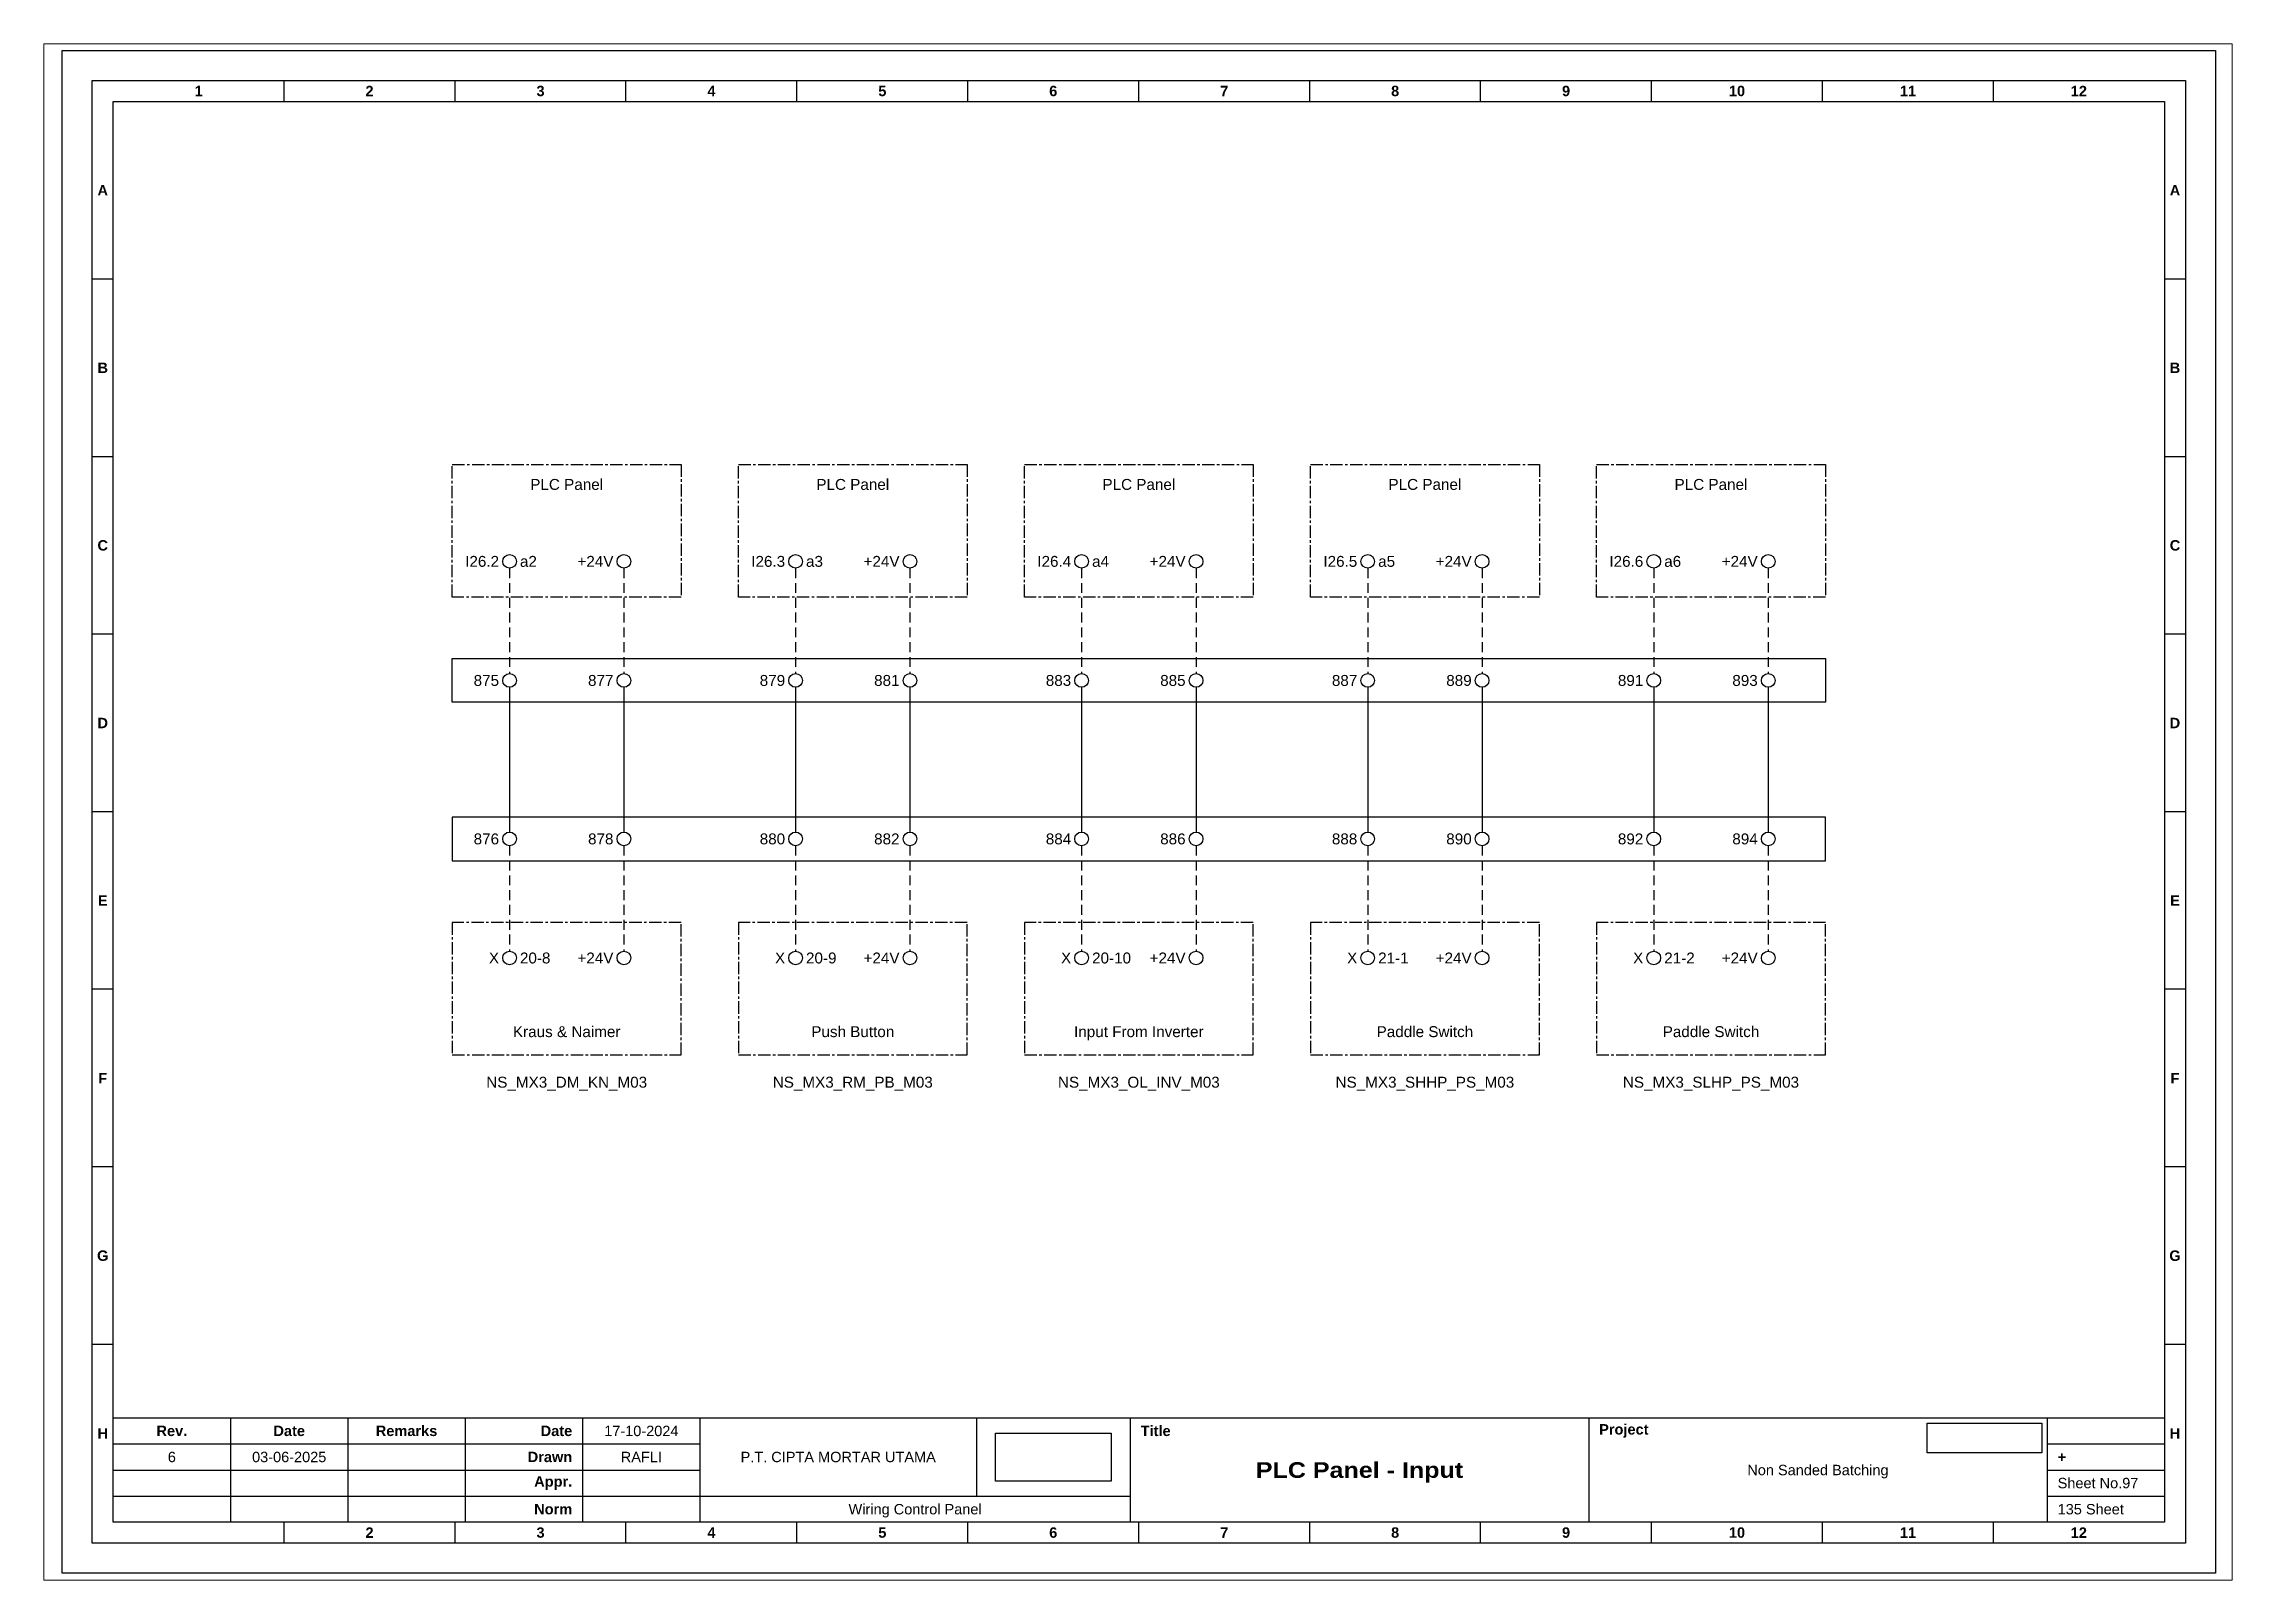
# Paper-space layout '97' of a CAD drawing. Header units: millimetres. Extents: x 0 to 291, y 0 to 204.
# The model-space entities are those that its viewports show. They can reach past a viewport. Long polylines and large blocks are cut down to what shows.
import ezdxf
from ezdxf.enums import TextEntityAlignment as Align

# ---------------------------------------------------------------- set-up
doc = ezdxf.new("R2010")
doc.units = ezdxf.units.MM
doc.linetypes.add('CENTER', pattern=[50.8, 31.75, -6.35, 6.35, -6.35])
doc.linetypes.add('HIDDEN', pattern=[9.525, 6.35, -3.175])
doc.layers.add('MU', color=7, linetype='Continuous', true_color=0xfefefe)
doc.styles.add('Bold', font='ariblk.ttf', dxfattribs={"height": 25.4})
doc.styles.get("Standard").update_dxf_attribs({"font": 'arial.ttf'})
picture_1 = doc.add_image_def('image1.png', size_in_pixel=(2048, 847))
picture_2 = doc.add_image_def('image2.png', size_in_pixel=(2092, 542))

# ---------------------------------------------------------------- blocks, each defined once
blk = doc.blocks.new('KOP MU PROJECT')
at = {"color": 6, "ltscale": 50}
for p, q in [((27.74, 184.05), (27.74, 186.66)), ((49.13, 184.05), (49.13, 186.66)), ((70.51, 184.05), (70.51, 186.66)), ((91.89, 184.05), (91.89, 186.66)), ((113.27, 184.05), (113.27, 186.66)), ((134.66, 184.05), (134.66, 186.66)), ((156.04, 184.05), (156.04, 186.66)), ((177.42, 184.05), (177.42, 186.66)), ((198.8, 184.05), (198.8, 186.66)), ((220.19, 184.05), (220.19, 186.66)), ((241.57, 184.05), (241.57, 186.66)), ((6.36, 161.84), (3.75, 161.84)), ((265.59, 161.84), (262.98, 161.84)), ((6.36, 139.63), (3.75, 139.63)), ((265.59, 139.63), (262.98, 139.63)), ((6.36, 117.42), (3.75, 117.42)), ((265.59, 117.42), (262.98, 117.42)), ((6.36, 95.22), (3.75, 95.22)), ((265.59, 95.22), (262.98, 95.22)), ((6.36, 73.01), (3.75, 73.01)), ((265.59, 73.01), (262.98, 73.01)), ((6.36, 50.8), (3.75, 50.8)), ((265.59, 50.8), (262.98, 50.8)), ((6.36, 28.59), (3.75, 28.59)), ((265.59, 28.59), (262.98, 28.59)), ((27.74, 3.75), (27.74, 6.36)), ((49.13, 3.75), (49.13, 6.36)), ((70.51, 3.75), (70.51, 6.36)), ((91.89, 3.75), (91.89, 6.36)), ((113.27, 3.75), (113.27, 6.36)), ((134.66, 3.75), (134.66, 6.36)), ((156.04, 3.75), (156.04, 6.36)), ((177.42, 3.75), (177.42, 6.36)), ((198.8, 3.75), (198.8, 6.36)), ((220.19, 3.75), (220.19, 6.36)), ((241.57, 3.75), (241.57, 6.36))]:
    blk.add_line(p, q, dxfattribs=at)
at = {"ltscale": 50}
for p, q in [((6.36, 19.41), (262.98, 19.41)), ((21.04, 19.41), (21.04, 6.36)), ((35.72, 19.41), (35.72, 6.36)), ((50.41, 19.41), (50.41, 6.36)), ((65.09, 19.41), (65.09, 6.36)), ((79.77, 19.41), (79.77, 6.36)), ((114.35, 19.41), (114.35, 9.62)), ((133.6, 19.41), (133.6, 6.36)), ((190.95, 19.41), (190.95, 6.36)), ((248.3, 19.41), (248.3, 6.36)), ((6.36, 16.15), (79.77, 16.15)), ((248.3, 16.15), (262.98, 16.15)), ((6.36, 12.89), (79.77, 12.89)), ((248.3, 12.89), (262.98, 12.89)), ((6.36, 9.62), (133.6, 9.62)), ((248.3, 9.62), (262.98, 9.62))]:
    blk.add_line(p, q, dxfattribs=at)
at = {"color": 1, "ltscale": 50}
blk.add_lwpolyline([(269.34, 0), (0, 0), (0, 190.41), (269.34, 190.41)], close=True, dxfattribs=at)
at = {"color": 6, "ltscale": 50}
for points in [[(265.59, 3.75), (3.75, 3.75), (3.75, 186.66), (265.59, 186.66)], [(262.98, 6.36), (6.36, 6.36), (6.36, 184.05), (262.98, 184.05)]]:
    blk.add_lwpolyline(points, close=True, dxfattribs=at)
at = {"ltscale": 50, "char_height": 1.305, "attachment_point": 4}
for s, width, heights, insert in [('\\pxqc;{\\fArial|b1|i0|c0|p34;1}', 21.3825, [2.51], (6.36, 185.36)), ('\\pxqc;{\\fArial|b1|i0|c0|p34;2}', 21.3825, [2.51], (27.74, 185.36)), ('\\pxqc;{\\fArial|b1|i0|c0|p34;3}', 21.3825, [2.51], (49.13, 185.36)), ('\\pxqc;{\\fArial|b1|i0|c0|p34;4}', 21.3825, [2.51], (70.51, 185.36)), ('\\pxqc;{\\fArial|b1|i0|c0|p34;5}', 21.3825, [2.51], (91.89, 185.36)), ('\\pxqc;{\\fArial|b1|i0|c0|p34;6}', 21.3825, [2.51], (113.27, 185.36)), ('\\pxqc;{\\fArial|b1|i0|c0|p34;7}', 21.3825, [2.51], (134.66, 185.36)), ('\\pxqc;{\\fArial|b1|i0|c0|p34;8}', 21.3825, [2.51], (156.04, 185.36)), ('\\pxqc;{\\fArial|b1|i0|c0|p34;9}', 21.3825, [2.51], (177.42, 185.36)), ('\\pxqc;{\\fArial|b1|i0|c0|p34;10}', 21.3825, [2.51], (198.8, 185.36)), ('\\pxqc;{\\fArial|b1|i0|c0|p34;11}', 21.3825, [2.51], (220.19, 185.36)), ('\\pxqc;{\\fArial|b1|i0|c0|p34;12}', 21.3825, [2.51], (241.57, 185.36)), ('\\pxqc;{\\fArial|b1|i0|c0|p34;A}', 2.61, [2.51], (3.75, 172.95)), ('\\pxqc;{\\fArial|b1|i0|c0|p34;A}', 2.61, [2.51], (262.98, 172.95)), ('\\pxqc;{\\fArial|b1|i0|c0|p34;B}', 2.61, [2.51], (3.75, 150.74)), ('\\pxqc;{\\fArial|b1|i0|c0|p34;B}', 2.61, [2.51], (262.98, 150.74)), ('\\pxqc;{\\fArial|b1|i0|c0|p34;C}', 2.61, [2.51], (3.75, 128.53)), ('\\pxqc;{\\fArial|b1|i0|c0|p34;C}', 2.61, [2.51], (262.98, 128.53)), ('\\pxqc;{\\fArial|b1|i0|c0|p34;D}', 2.61, [2.51], (3.75, 106.32)), ('\\pxqc;{\\fArial|b1|i0|c0|p34;D}', 2.61, [2.51], (262.98, 106.32)), ('\\pxqc;{\\fArial|b1|i0|c0|p34;E}', 2.61, [2.51], (3.75, 84.11)), ('\\pxqc;{\\fArial|b1|i0|c0|p34;E}', 2.61, [2.51], (262.98, 84.11)), ('\\pxqc;{\\fArial|b1|i0|c0|p34;F}', 2.61, [2.51], (3.75, 61.9)), ('\\pxqc;{\\fArial|b1|i0|c0|p34;F}', 2.61, [2.51], (262.98, 61.9)), ('\\pxqc;{\\fArial|b1|i0|c0|p34;G}', 2.61, [2.51], (3.75, 39.69)), ('\\pxqc;{\\fArial|b1|i0|c0|p34;G}', 2.61, [2.51], (262.98, 39.69)), ('\\pxqc;{\\fArial|b1|i0|c0|p34;H}', 2.61, [2.51], (3.75, 17.47)), ('\\pxqc;{\\fArial|b1|i0|c0|p34;Rev.}', 14.6811, [2.88], (6.36, 17.78)), ('\\pxqc;{\\fArial|b1|i0|c0|p34;Date}', 14.6811, [2.88], (21.04, 17.78)), ('\\pxqc;{\\fArial|b1|i0|c0|p34;Remarks}', 14.6811, [2.88], (35.72, 17.78)), ('\\pxqr;{\\fArial|b1|i0|c0|p34;Date}', 13.3761, [2.88], (50.41, 17.78)), ('\\pxql;{\\fArial|b1|i0|c0|p34;Title}', 50.2419, [2.88], (134.9, 17.78)), ('\\pxql;{\\fArial|b1|i0|c0|p34;Project}', 50.2419, [2.88], (192.25, 17.78)), ('\\pxqc;{\\fArial|b1|i0|c0|p34;H}', 2.61, [2.51], (262.98, 17.47)), ('\\pxqr;{\\fArial|b1|i0|c0|p34;Drawn}', 13.3761, [2.88], (50.41, 14.52)), ('\\pxql;{\\fArial|b1|i0|c0|p34;+}', 14.6811, [2.88], (249.61, 14.52)), ('\\pxqr;{\\fArial|b1|i0|c0|p34;Appr.}', 13.3761, [2.88], (50.41, 11.26)), ('\\pxqr;{\\fArial|b1|i0|c0|p34;Norm}', 13.3761, [2.88], (50.41, 7.99)), ('\\pxqc;{\\fArial|b1|i0|c0|p34;2}', 21.3825, [2.51], (27.74, 5.06)), ('\\pxqc;{\\fArial|b1|i0|c0|p34;3}', 21.3825, [2.51], (49.13, 5.06)), ('\\pxqc;{\\fArial|b1|i0|c0|p34;4}', 21.3825, [2.51], (70.51, 5.06)), ('\\pxqc;{\\fArial|b1|i0|c0|p34;5}', 21.3825, [2.51], (91.89, 5.06)), ('\\pxqc;{\\fArial|b1|i0|c0|p34;6}', 21.3825, [2.51], (113.27, 5.06)), ('\\pxqc;{\\fArial|b1|i0|c0|p34;7}', 21.3825, [2.51], (134.66, 5.06)), ('\\pxqc;{\\fArial|b1|i0|c0|p34;8}', 21.3825, [2.51], (156.04, 5.06)), ('\\pxqc;{\\fArial|b1|i0|c0|p34;9}', 21.3825, [2.51], (177.42, 5.06)), ('\\pxqc;{\\fArial|b1|i0|c0|p34;10}', 21.3825, [2.51], (198.8, 5.06)), ('\\pxqc;{\\fArial|b1|i0|c0|p34;11}', 21.3825, [2.51], (220.19, 5.06)), ('\\pxqc;{\\fArial|b1|i0|c0|p34;12}', 21.3825, [2.51], (241.57, 5.06))]:
    blk.add_mtext_dynamic_manual_height_columns(s, width=width, gutter_width=0.0326, heights=heights, dxfattribs=dict(at, insert=insert))
at = {"ltscale": 50}
for tag, p in [('DATECREATED', (72.43, 17.78)), ('REV', (13.7, 14.52)), ('REVDATE', (28.38, 14.52)), ('REMARKS', (43.06, 14.52)), ('DRAWN', (72.43, 14.52)), ('COMPANY', (97.06, 14.52)), ('APPR', (72.43, 11.26)), ('PROJECT', (219.62, 12.89)), ('NORM', (72.43, 7.99)), ('DRAWINGCATEGORY', (106.68, 7.99)), ('DESCRIPTION', (162.27, 10.03))]:
    blk.add_attdef(tag, text='', height=1.3, dxfattribs=at).set_placement(p, align=Align.MIDDLE_CENTER)
at = {"ltscale": 50, "style": 'Bold'}
blk.add_attdef('TITLE', text='', height=1.96, dxfattribs=at).set_placement((162.27, 12.89), align=Align.MIDDLE_CENTER)
at = {"ltscale": 50}
for tag, p in [('SHEETNUMBER', (249.61, 11.26)), ('TOTALSHEET', (249.61, 7.99))]:
    blk.add_attdef(tag, text='', height=1.3, dxfattribs=at).set_placement(p, align=Align.MIDDLE_LEFT)
image = blk.add_image(picture_1, insert=(116.72, 11.48), size_in_units=(14.5, 6), dxfattribs=at)
image.dxf.flags = 15
image = blk.add_image(picture_2, insert=(233.29, 15.04), size_in_units=(14.36, 3.72), dxfattribs=at)
image.dxf.flags = 15

msp = doc.modelspace()

# ---------------------------------------------------------------- linework, layer by layer
at = {"linetype": 'HIDDEN', "ltscale": 0.2}
for p, q in [((5848.73, 1141.97), (5848.73, 1127.48)), ((5864.46, 1141.97), (5864.46, 1127.48)), ((5888.07, 1141.97), (5888.07, 1127.48)), ((5903.8, 1141.97), (5903.8, 1127.48)), ((5927.4, 1141.97), (5927.4, 1127.48)), ((5943.14, 1141.97), (5943.14, 1127.48)), ((5966.74, 1141.97), (5966.74, 1127.48)), ((5982.48, 1141.97), (5982.48, 1127.48)), ((6006.08, 1141.97), (6006.08, 1127.48)), ((6021.82, 1141.97), (6021.82, 1127.48)), ((5848.73, 1103.81), (5848.73, 1089.32)), ((5864.46, 1103.81), (5864.46, 1089.32)), ((5888.07, 1103.81), (5888.07, 1089.32)), ((5903.8, 1103.81), (5903.8, 1089.32)), ((5927.4, 1103.81), (5927.4, 1089.32)), ((5943.14, 1103.81), (5943.14, 1089.32)), ((5966.74, 1103.81), (5966.74, 1089.32)), ((5982.48, 1103.81), (5982.48, 1089.32)), ((6006.08, 1103.81), (6006.08, 1089.32)), ((6021.82, 1103.81), (6021.82, 1089.32))]:
    msp.add_line(p, q, dxfattribs=at)
at = {"ltscale": 0.2}
for p, q in [((5848.73, 1125.6), (5848.73, 1105.69)), ((5864.46, 1125.6), (5864.46, 1105.69)), ((5888.07, 1125.6), (5888.07, 1105.69)), ((5903.8, 1125.6), (5903.8, 1105.69)), ((5927.4, 1125.6), (5927.4, 1105.69)), ((5943.14, 1125.6), (5943.14, 1105.69)), ((5966.74, 1125.6), (5966.74, 1105.69)), ((5982.48, 1125.6), (5982.48, 1105.69)), ((6006.08, 1125.6), (6006.08, 1105.69)), ((6021.82, 1125.6), (6021.82, 1105.69))]:
    msp.add_line(p, q, dxfattribs=at)
at = {"linetype": 'CENTER', "ltscale": 0.05}
for points in [[(5840.86, 1156.24), (5872.33, 1156.24), (5872.33, 1138.01), (5840.86, 1138.01)], [(5880.2, 1156.24), (5911.67, 1156.24), (5911.67, 1138.01), (5880.2, 1138.01)], [(5919.54, 1156.24), (5951.01, 1156.24), (5951.01, 1138.01), (5919.54, 1138.01)], [(5958.88, 1156.24), (5990.35, 1156.24), (5990.35, 1138.01), (5958.88, 1138.01)], [(5998.21, 1156.24), (6029.69, 1156.24), (6029.69, 1138.01), (5998.21, 1138.01)], [(5840.86, 1075.05), (5872.33, 1075.05), (5872.33, 1093.28), (5840.86, 1093.28)], [(5880.2, 1075.05), (5911.67, 1075.05), (5911.67, 1093.28), (5880.2, 1093.28)], [(5919.54, 1075.05), (5951.01, 1075.05), (5951.01, 1093.28), (5919.54, 1093.28)], [(5958.88, 1075.05), (5990.35, 1075.05), (5990.35, 1093.28), (5958.88, 1093.28)], [(5998.21, 1075.05), (6029.69, 1075.05), (6029.69, 1093.28), (5998.21, 1093.28)]]:
    msp.add_lwpolyline(points, close=True, dxfattribs=at)
at = {"ltscale": 0.05}
for points in [[(5840.86, 1129.55), (6029.69, 1129.55), (6029.69, 1123.54), (5840.86, 1123.54)], [(5840.86, 1101.74), (6029.69, 1101.74), (6029.69, 1107.76), (5840.86, 1107.76)]]:
    msp.add_lwpolyline(points, close=True, dxfattribs=at)
for centre in [(5848.73, 1142.91), (5864.46, 1142.91), (5888.07, 1142.91), (5903.8, 1142.91), (5927.4, 1142.91), (5943.14, 1142.91), (5966.74, 1142.91), (5982.48, 1142.91), (6006.08, 1142.91), (6021.82, 1142.91), (5848.73, 1126.54), (5864.46, 1126.54), (5888.07, 1126.54), (5903.8, 1126.54), (5927.4, 1126.54), (5943.14, 1126.54), (5966.74, 1126.54), (5982.48, 1126.54), (6006.08, 1126.54), (6021.82, 1126.54), (5848.73, 1104.75), (5864.46, 1104.75), (5888.07, 1104.75), (5903.8, 1104.75), (5927.4, 1104.75), (5943.14, 1104.75), (5966.74, 1104.75), (5982.48, 1104.75), (6006.08, 1104.75), (6021.82, 1104.75), (5848.73, 1088.38), (5864.46, 1088.38), (5888.07, 1088.38), (5903.8, 1088.38), (5927.4, 1088.38), (5943.14, 1088.38), (5966.74, 1088.38), (5982.48, 1088.38), (6006.08, 1088.38), (6021.82, 1088.38)]:
    msp.add_circle(centre, 0.938)

# ---------------------------------------------------------------- block references
at = {"xscale": 1.099296583304004, "yscale": 1.099296583304004, "zscale": 1.099296583304004}
msp.add_blockref('KOP MU PROJECT', (5787.23, 1003.81), dxfattribs=at).add_auto_attribs({'TITLE': 'PLC Panel - Input', 'PROJECT': 'Non Sanded Batching', 'COMPANY': 'P.T. CIPTA MORTAR UTAMA', 'DRAWINGCATEGORY': 'Wiring Control Panel', 'DRAWN': 'RAFLI', 'DATECREATED': '17-10-2024', 'REVDATE': '03-06-2025', 'REV': '6', 'SHEETNUMBER': 'Sheet No.97', 'TOTALSHEET': '135 Sheet'})

# ---------------------------------------------------------------- texts
for s, p in [('PLC Panel', (5856.59, 1154.24)), ('PLC Panel', (5895.93, 1154.24)), ('PLC Panel', (5935.27, 1154.24)), ('PLC Panel', (5974.61, 1154.24)), ('PLC Panel', (6013.95, 1154.24)), ('NS_MX3_DM_KN_M03', (5856.59, 1072.05)), ('NS_MX3_RM_PB_M03', (5895.93, 1072.05)), ('NS_MX3_OL_INV_M03', (5935.27, 1072.05)), ('NS_MX3_SHHP_PS_M03', (5974.61, 1072.05)), ('NS_MX3_SLHP_PS_M03', (6013.95, 1072.05))]:
    msp.add_text(s, height=1.5).set_placement(p, align=Align.TOP_CENTER)
for s, p in [('I26.2', (5847.29, 1142.91)), ('+24V', (5863.02, 1142.91)), ('I26.3', (5886.63, 1142.91)), ('+24V', (5902.36, 1142.91)), ('I26.4', (5925.97, 1142.91)), ('+24V', (5941.7, 1142.91)), ('I26.5', (5965.31, 1142.91)), ('+24V', (5981.04, 1142.91)), ('I26.6', (6004.64, 1142.91)), ('+24V', (6020.38, 1142.91)), ('875', (5847.29, 1126.54)), ('877', (5863.02, 1126.54)), ('879', (5886.63, 1126.54)), ('881', (5902.36, 1126.54)), ('883', (5925.97, 1126.54)), ('885', (5941.7, 1126.54)), ('887', (5965.31, 1126.54)), ('889', (5981.04, 1126.54)), ('891', (6004.64, 1126.54)), ('893', (6020.38, 1126.54)), ('876', (5847.29, 1104.75)), ('878', (5863.02, 1104.75)), ('880', (5886.63, 1104.75)), ('882', (5902.36, 1104.75)), ('884', (5925.97, 1104.75)), ('886', (5941.7, 1104.75)), ('888', (5965.31, 1104.75)), ('890', (5981.04, 1104.75)), ('892', (6004.64, 1104.75)), ('894', (6020.38, 1104.75)), ('X', (5847.29, 1088.38)), ('+24V', (5863.02, 1088.38)), ('X', (5886.63, 1088.38)), ('+24V', (5902.36, 1088.38)), ('X', (5925.97, 1088.38)), ('+24V', (5941.7, 1088.38)), ('X', (5965.31, 1088.38)), ('+24V', (5981.04, 1088.38)), ('X', (6004.64, 1088.38)), ('+24V', (6020.38, 1088.38))]:
    msp.add_text(s, height=1.5).set_placement(p, align=Align.MIDDLE_RIGHT)
for s, p in [('a2', (5850.16, 1142.91)), ('a3', (5889.5, 1142.91)), ('a4', (5928.84, 1142.91)), ('a5', (5968.18, 1142.91)), ('a6', (6007.52, 1142.91)), ('20-8', (5850.16, 1088.38)), ('20-9', (5889.5, 1088.38)), ('20-10', (5928.84, 1088.38)), ('21-1', (5968.18, 1088.38)), ('21-2', (6007.52, 1088.38))]:
    msp.add_text(s, height=1.5).set_placement(p, align=Align.MIDDLE_LEFT)
for s, p in [('Kraus & Naimer', (5856.59, 1077.05)), ('Push Button', (5895.93, 1077.05)), ('Input From Inverter', (5935.27, 1077.05)), ('Paddle Switch', (5974.61, 1077.05)), ('Paddle Switch', (6013.95, 1077.05))]:
    msp.add_text(s, height=1.5).set_placement(p, align=Align.BOTTOM_CENTER)

psp = doc.layouts.new('97')

# ---------------------------------------------------------------- viewports
at = {"layer": 'MU'}
psp.add_viewport(center=(145.54, 102.16), size=(291.09, 204.3193), view_center_point=(5935.15, 1108.45), view_height=211.2463, dxfattribs=at)

doc.saveas('drawing.dxf')
